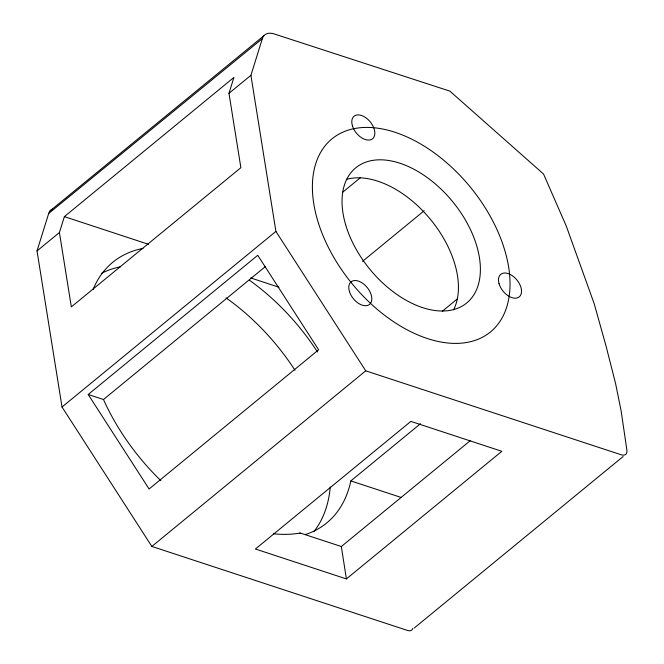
<?xml version="1.0" encoding="UTF-8"?>
<svg xmlns="http://www.w3.org/2000/svg" width="664" height="664" viewBox="0 0 664 664"><rect width="100%" height="100%" fill="white"/><g stroke="black" fill="none" stroke-linecap="round" stroke-linejoin="round"><path stroke-width="1" d="M412.883 628.318A8.325 5.088 50.6 0 1 407.58 630.476L151.848 546.439L62.026 407.015L37.026 250.926L48.704 213.426A16.65 10.184 50.6 0 1 52.556 209.102M59.42 232.533L64.375 216.63L233.919 77.422L228.972 93.325L240.874 167.685L71.33 306.892L59.42 232.533L37.026 250.926M250.917 75.314L262.338 38.636A18.617 11.379 50.6 0 1 274.124 33.905L449.893 91.134L543.542 174.034L566.259 226.017L594.205 303.73L606 345.886L615.628 383.717L621.147 411.033L626.932 450.449A8.325 5.088 50.6 0 1 621.471 454.865L365.739 370.827L275.909 231.404L250.917 75.314L228.972 93.325M50.132 210.812L263.932 35.715M62.026 407.015L275.909 231.404M88.196 394.491L257.748 255.283L318.637 349.787L149.085 488.994L88.196 394.491L103.476 399.521A168.623 103.069 50.6 0 0 160.862 480.67M342.624 192.286L360.22 177.844M103.476 399.521L265.459 266.521M362.511 261.375L424.097 210.812M151.848 546.439L365.739 370.827M442.34 311.233L457.537 298.75M305.573 534.487A168.623 103.069 50.6 0 0 350.841 480.902L420.478 423.723M299.613 533.524L300.236 533.018L341.329 546.53L470.328 440.622M346.401 578.917L501.835 451.296L410.858 421.391L255.416 549.012L346.401 578.917L341.329 546.53M414.27 627.995L623.156 456.492M48.704 213.426L262.338 38.636M64.375 216.63L148.504 244.311M250.652 277.917L278.996 287.238M350.841 480.902L401.463 497.552M93.076 289.529A168.623 103.069 50.6 0 1 143.042 248.386M249.473 280.241A168.623 103.069 50.6 0 1 317.475 351.97M300.236 533.018A168.623 103.069 50.6 0 1 273.626 533.781M101.36 273.419A168.623 103.069 50.6 0 1 120.4 266.82M226.067 297.904A168.623 103.069 50.6 0 1 295.007 370.255M330.257 487.027A168.623 103.069 50.6 0 1 313.84 531.64M346.583 179.313A87.432 53.444 50.6 0 1 430.645 219.61A87.432 53.444 50.6 0 1 453.578 309.856M318.537 223.436A124.907 76.352 50.6 0 0 487.251 334.357A124.907 76.352 50.6 0 0 427.824 148.437A124.907 76.352 50.6 0 0 318.537 223.436M352.509 126.094A14.575 8.906 50.6 0 0 372.189 139.033A14.575 8.906 50.6 0 0 365.258 117.337A14.575 8.906 50.6 0 0 352.509 126.094M345.604 224.623A87.432 53.444 50.6 0 0 462.991 305.614A87.432 53.444 50.6 0 0 425.018 175.993A87.432 53.444 50.6 0 0 345.604 224.623M349.455 291.645A14.575 8.906 50.6 0 0 369.109 304.718A14.575 8.906 50.6 0 0 362.32 283.047A14.575 8.906 50.6 0 0 349.455 291.645M499.029 283.661A14.575 8.906 50.6 0 0 518.543 297.356A14.575 8.906 50.6 0 0 512.434 275.792A14.575 8.906 50.6 0 0 499.029 283.661"/></g></svg>
